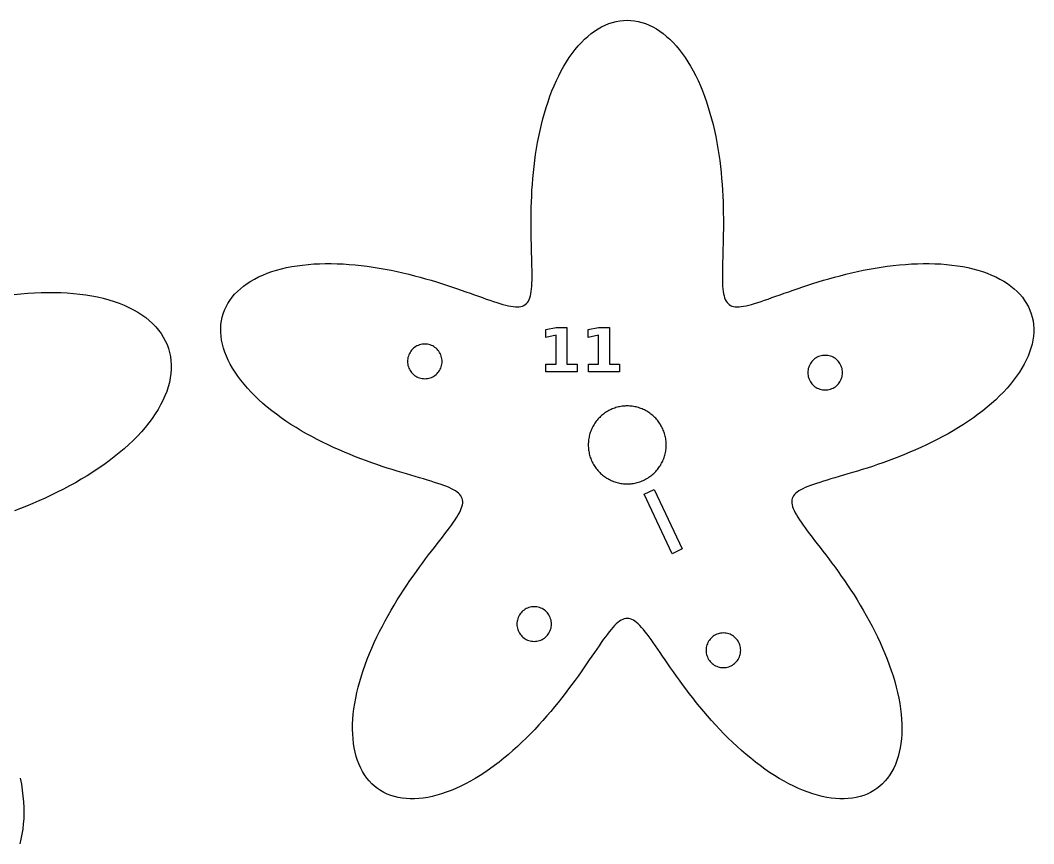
# Model space of a CAD drawing. Header units: millimetres. Extents: x 0 to 471, y 12 to 280.
# Drawn here: x 239.6 to 321.5, y 94.3 to 160.9 of the extents above; entities that cross this region are included whole.
import ezdxf

# ---------------------------------------------------------------- set-up
doc = ezdxf.new("R2010")
doc.units = ezdxf.units.MM
doc.layers.add('CUT', color=1, linetype='Continuous')
doc.layers.add('ENGRAVE', color=7, linetype='Continuous')

msp = doc.modelspace()

# ---------------------------------------------------------------- linework, layer by layer
at = {"layer": 'CUT'}
for points in [[(311.974, 126.12), (311.529, 125.928), (311.085, 125.744), (310.643, 125.568), (310.204, 125.399), (309.769, 125.237), (309.339, 125.082), (308.914, 124.934), (308.495, 124.793), (308.084, 124.658), (307.68, 124.53), (307.286, 124.407), (306.901, 124.29), (306.526, 124.177), (306.163, 124.07), (305.812, 123.967), (305.472, 123.867), (305.146, 123.772), (304.834, 123.679), (304.536, 123.588), (304.252, 123.5), (303.984, 123.414), (303.732, 123.328), (303.495, 123.243), (303.275, 123.158), (303.072, 123.072), (302.885, 122.986), (302.716, 122.898), (302.564, 122.807), (302.429, 122.714), (302.312, 122.619), (302.213, 122.519), (302.132, 122.415), (302.068, 122.307), (302.021, 122.193), (301.992, 122.074), (301.98, 121.948), (301.985, 121.816), (302.007, 121.677), (302.045, 121.531), (302.099, 121.377), (302.169, 121.215), (302.254, 121.044), (302.354, 120.864), (302.468, 120.675), (302.597, 120.477), (302.738, 120.269), (302.892, 120.051), (303.058, 119.824), (303.235, 119.586), (303.423, 119.337), (303.622, 119.079), (303.829, 118.81), (304.045, 118.53), (304.269, 118.24), (304.5, 117.939), (304.736, 117.628), (304.979, 117.307), (305.226, 116.976), (305.477, 116.635), (305.73, 116.284), (305.986, 115.924), (306.243, 115.554), (306.5, 115.176), (306.757, 114.789), (307.013, 114.395), (307.267, 113.992), (307.518, 113.582), (307.765, 113.166), (308.007, 112.743), (308.245, 112.315), (308.476, 111.881), (308.7, 111.443), (308.918, 111.001), (309.126, 110.555), (309.326, 110.107), (309.517, 109.656), (309.697, 109.205), (309.866, 108.752), (310.024, 108.3), (310.171, 107.848), (310.304, 107.398), (310.425, 106.95), (310.533, 106.506), (310.627, 106.064), (310.707, 105.628), (310.772, 105.196), (310.822, 104.771), (310.858, 104.352), (310.878, 103.941), (310.883, 103.538), (310.873, 103.144), (310.847, 102.76), (310.805, 102.386), (310.747, 102.023), (310.674, 101.672), (310.584, 101.333), (310.48, 101.007), (310.359, 100.695), (310.224, 100.397), (310.073, 100.113), (309.907, 99.845), (309.727, 99.593), (309.532, 99.357), (309.323, 99.137), (309.1, 98.935), (308.865, 98.75), (308.616, 98.583), (308.355, 98.434), (308.081, 98.303), (307.797, 98.191), (307.501, 98.097), (307.195, 98.022), (306.879, 97.966), (306.553, 97.929), (306.219, 97.912), (305.877, 97.913), (305.527, 97.932), (305.17, 97.971), (304.807, 98.028), (304.439, 98.104), (304.065, 98.198), (303.687, 98.31), (303.305, 98.439), (302.921, 98.585), (302.533, 98.749), (302.144, 98.928), (301.754, 99.124), (301.364, 99.334), (300.973, 99.56), (300.583, 99.8), (300.195, 100.053), (299.808, 100.32), (299.424, 100.598), (299.042, 100.888), (298.664, 101.189), (298.291, 101.5), (297.921, 101.82), (297.557, 102.149), (297.197, 102.485), (296.844, 102.828), (296.496, 103.177), (296.155, 103.531), (295.821, 103.89), (295.494, 104.251), (295.174, 104.615), (294.862, 104.98), (294.558, 105.345), (294.261, 105.711), (293.973, 106.075), (293.693, 106.436), (293.421, 106.795), (293.157, 107.149), (292.902, 107.499), (292.655, 107.843), (292.417, 108.18), (292.186, 108.51), (291.964, 108.831), (291.749, 109.144), (291.542, 109.446), (291.343, 109.738), (291.151, 110.018), (290.966, 110.287), (290.788, 110.542), (290.617, 110.785), (290.451, 111.013), (290.292, 111.227), (290.138, 111.425), (289.989, 111.608), (289.845, 111.776), (289.705, 111.926), (289.569, 112.06), (289.436, 112.177), (289.306, 112.276), (289.179, 112.357), (289.053, 112.421), (288.929, 112.466), (288.806, 112.494), (288.684, 112.503), (288.561, 112.494), (288.438, 112.466), (288.315, 112.421), (288.189, 112.357), (288.062, 112.276), (287.932, 112.177), (287.799, 112.06), (287.663, 111.926), (287.523, 111.776), (287.379, 111.608), (287.23, 111.425), (287.076, 111.227), (286.916, 111.013), (286.751, 110.785), (286.58, 110.542), (286.402, 110.287), (286.217, 110.018), (286.025, 109.738), (285.826, 109.446), (285.619, 109.144), (285.404, 108.831), (285.182, 108.51), (284.951, 108.18), (284.713, 107.843), (284.466, 107.499), (284.21, 107.149), (283.947, 106.795), (283.675, 106.436), (283.395, 106.075), (283.106, 105.711), (282.81, 105.345), (282.505, 104.98), (282.193, 104.615), (281.874, 104.251), (281.547, 103.89), (281.212, 103.531), (280.871, 103.177), (280.524, 102.828), (280.171, 102.485), (279.811, 102.149), (279.447, 101.82), (279.077, 101.5), (278.703, 101.189), (278.325, 100.888), (277.944, 100.598), (277.56, 100.32), (277.173, 100.053), (276.784, 99.8), (276.395, 99.56), (276.004, 99.334), (275.613, 99.124), (275.223, 98.928), (274.834, 98.749), (274.447, 98.585), (274.062, 98.439), (273.681, 98.31), (273.303, 98.198), (272.929, 98.104), (272.56, 98.028), (272.197, 97.971), (271.841, 97.932), (271.491, 97.913), (271.149, 97.912), (270.815, 97.929), (270.489, 97.966), (270.173, 98.022), (269.867, 98.097), (269.571, 98.191), (269.287, 98.303), (269.013, 98.434), (268.752, 98.583), (268.503, 98.75), (268.267, 98.935), (268.045, 99.137), (267.836, 99.357), (267.641, 99.593), (267.461, 99.845), (267.295, 100.113), (267.144, 100.397), (267.009, 100.695), (266.888, 101.007), (266.783, 101.333), (266.694, 101.672), (266.621, 102.023), (266.563, 102.386), (266.521, 102.76), (266.495, 103.144), (266.484, 103.538), (266.489, 103.941), (266.51, 104.352), (266.545, 104.771), (266.596, 105.196), (266.661, 105.628), (266.741, 106.064), (266.835, 106.506), (266.943, 106.95), (267.063, 107.398), (267.197, 107.848), (267.343, 108.3), (267.502, 108.752), (267.671, 109.205), (267.851, 109.656), (268.042, 110.107), (268.242, 110.555), (268.45, 111.001), (268.667, 111.443), (268.892, 111.881), (269.123, 112.315), (269.361, 112.743), (269.603, 113.166), (269.85, 113.582), (270.101, 113.992), (270.355, 114.395), (270.61, 114.789), (270.867, 115.176), (271.125, 115.554), (271.382, 115.924), (271.638, 116.284), (271.891, 116.635), (272.142, 116.976), (272.389, 117.307), (272.631, 117.628), (272.868, 117.939), (273.099, 118.24), (273.323, 118.53), (273.539, 118.81), (273.746, 119.079), (273.944, 119.337), (274.132, 119.586), (274.31, 119.824), (274.476, 120.051), (274.63, 120.269), (274.771, 120.477), (274.899, 120.675), (275.014, 120.864), (275.114, 121.044), (275.199, 121.215), (275.269, 121.377), (275.323, 121.531), (275.361, 121.677), (275.383, 121.816), (275.388, 121.948), (275.376, 122.074), (275.347, 122.193), (275.3, 122.307), (275.236, 122.415), (275.155, 122.519), (275.055, 122.619), (274.939, 122.714), (274.804, 122.807), (274.652, 122.898), (274.483, 122.986), (274.296, 123.072), (274.093, 123.158), (273.873, 123.243), (273.636, 123.328), (273.384, 123.414), (273.115, 123.5), (272.832, 123.588), (272.534, 123.679), (272.221, 123.772), (271.895, 123.867), (271.556, 123.967), (271.205, 124.07), (270.841, 124.177), (270.467, 124.29), (270.082, 124.407), (269.688, 124.53), (269.284, 124.658), (268.873, 124.793), (268.454, 124.934), (268.029, 125.082), (267.599, 125.237), (267.163, 125.399), (266.724, 125.568), (266.283, 125.744), (265.839, 125.928), (265.394, 126.12), (264.949, 126.319), (264.506, 126.526), (264.063, 126.741), (263.624, 126.964), (263.189, 127.194), (262.758, 127.432), (262.333, 127.677), (261.914, 127.929), (261.503, 128.189), (261.1, 128.455), (260.706, 128.728), (260.322, 129.008), (259.949, 129.293), (259.588, 129.584), (259.24, 129.881), (258.905, 130.183), (258.583, 130.489), (258.277, 130.8), (257.986, 131.114), (257.711, 131.432), (257.453, 131.753), (257.212, 132.076), (256.989, 132.401), (256.784, 132.727), (256.598, 133.054), (256.432, 133.382), (256.285, 133.709), (256.158, 134.036), (256.051, 134.361), (255.965, 134.684), (255.899, 135.005), (255.855, 135.323), (255.831, 135.637), (255.829, 135.947), (255.848, 136.253), (255.888, 136.553), (255.949, 136.848), (256.031, 137.136), (256.134, 137.417), (256.258, 137.692), (256.402, 137.958), (256.566, 138.216), (256.75, 138.466), (256.954, 138.706), (257.177, 138.937), (257.418, 139.158), (257.678, 139.369), (257.956, 139.57), (258.25, 139.759), (258.562, 139.938), (258.889, 140.105), (259.232, 140.26), (259.589, 140.404), (259.961, 140.536), (260.345, 140.655), (260.743, 140.763), (261.152, 140.859), (261.572, 140.942), (262.003, 141.013), (262.443, 141.072), (262.891, 141.119), (263.348, 141.154), (263.811, 141.178), (264.28, 141.19), (264.755, 141.19), (265.234, 141.18), (265.717, 141.158), (266.202, 141.126), (266.689, 141.084), (267.177, 141.033), (267.665, 140.972), (268.153, 140.902), (268.639, 140.824), (269.123, 140.738), (269.604, 140.645), (270.081, 140.545), (270.553, 140.438), (271.021, 140.326), (271.482, 140.21), (271.936, 140.088), (272.384, 139.963), (272.823, 139.835), (273.254, 139.705), (273.675, 139.573), (274.087, 139.44), (274.489, 139.307), (274.88, 139.175), (275.261, 139.044), (275.63, 138.914), (275.987, 138.788), (276.332, 138.665), (276.665, 138.546), (276.985, 138.432), (277.292, 138.323), (277.586, 138.221), (277.867, 138.126), (278.135, 138.038), (278.39, 137.959), (278.631, 137.889), (278.859, 137.828), (279.074, 137.778), (279.276, 137.738), (279.465, 137.71), (279.641, 137.694), (279.804, 137.69), (279.955, 137.699), (280.094, 137.721), (280.221, 137.757), (280.337, 137.807), (280.441, 137.872), (280.535, 137.951), (280.618, 138.045), (280.692, 138.155), (280.756, 138.28), (280.811, 138.421), (280.858, 138.578), (280.897, 138.75), (280.928, 138.938), (280.953, 139.142), (280.971, 139.362), (280.984, 139.598), (280.992, 139.849), (280.995, 140.116), (280.995, 140.398), (280.991, 140.695), (280.985, 141.006), (280.977, 141.332), (280.967, 141.672), (280.957, 142.025), (280.946, 142.391), (280.936, 142.77), (280.927, 143.161), (280.92, 143.563), (280.915, 143.976), (280.913, 144.399), (280.914, 144.832), (280.918, 145.274), (280.928, 145.724), (280.942, 146.181), (280.961, 146.645), (280.986, 147.115), (281.018, 147.59), (281.055, 148.069), (281.1, 148.551), (281.153, 149.035), (281.212, 149.521), (281.28, 150.008), (281.356, 150.495), (281.44, 150.98), (281.533, 151.463), (281.635, 151.943), (281.746, 152.42), (281.866, 152.891), (281.994, 153.357), (282.132, 153.816), (282.28, 154.267), (282.436, 154.71), (282.601, 155.143), (282.776, 155.566), (282.959, 155.978), (283.151, 156.378), (283.352, 156.766), (283.561, 157.14), (283.778, 157.499), (284.003, 157.844), (284.236, 158.173), (284.476, 158.485), (284.724, 158.781), (284.977, 159.059), (285.237, 159.319), (285.503, 159.56), (285.774, 159.781), (286.051, 159.983), (286.332, 160.165), (286.617, 160.327), (286.905, 160.467), (287.197, 160.587), (287.491, 160.685), (287.787, 160.761), (288.085, 160.816), (288.384, 160.849), (288.684, 160.86), (288.983, 160.849), (289.282, 160.816), (289.58, 160.761), (289.877, 160.685), (290.171, 160.587), (290.463, 160.467), (290.751, 160.327), (291.036, 160.165), (291.317, 159.983), (291.593, 159.781), (291.865, 159.56), (292.131, 159.319), (292.391, 159.059), (292.644, 158.781), (292.891, 158.485), (293.132, 158.173), (293.364, 157.844), (293.59, 157.499), (293.807, 157.14), (294.016, 156.766), (294.217, 156.378), (294.409, 155.978), (294.592, 155.566), (294.767, 155.143), (294.932, 154.71), (295.088, 154.267), (295.235, 153.816), (295.373, 153.357), (295.502, 152.891), (295.622, 152.42), (295.733, 151.943), (295.834, 151.463), (295.927, 150.98), (296.012, 150.495), (296.088, 150.008), (296.155, 149.521), (296.215, 149.035), (296.267, 148.551), (296.312, 148.069), (296.35, 147.59), (296.382, 147.115), (296.407, 146.645), (296.426, 146.181), (296.44, 145.724), (296.449, 145.274), (296.454, 144.832), (296.455, 144.399), (296.453, 143.976), (296.448, 143.563), (296.441, 143.161), (296.432, 142.77), (296.422, 142.391), (296.411, 142.025), (296.401, 141.672), (296.391, 141.332), (296.383, 141.006), (296.377, 140.695), (296.373, 140.398), (296.373, 140.116), (296.376, 139.849), (296.384, 139.598), (296.397, 139.362), (296.415, 139.142), (296.44, 138.938), (296.471, 138.75), (296.51, 138.578), (296.557, 138.421), (296.612, 138.28), (296.676, 138.155), (296.75, 138.045), (296.833, 137.951), (296.927, 137.872), (297.031, 137.807), (297.147, 137.757), (297.274, 137.721), (297.413, 137.699), (297.564, 137.69), (297.727, 137.694), (297.903, 137.71), (298.092, 137.738), (298.293, 137.778), (298.508, 137.828), (298.736, 137.889), (298.978, 137.959), (299.232, 138.038), (299.5, 138.126), (299.782, 138.221), (300.076, 138.323), (300.383, 138.432), (300.703, 138.546), (301.036, 138.665), (301.381, 138.788), (301.738, 138.914), (302.107, 139.044), (302.487, 139.175), (302.879, 139.307), (303.281, 139.44), (303.693, 139.573), (304.114, 139.705), (304.545, 139.835), (304.984, 139.963), (305.431, 140.088), (305.886, 140.21), (306.347, 140.326), (306.814, 140.438), (307.287, 140.545), (307.764, 140.645), (308.245, 140.738), (308.729, 140.824), (309.215, 140.902), (309.702, 140.972), (310.191, 141.033), (310.679, 141.084), (311.166, 141.126), (311.651, 141.158), (312.134, 141.18), (312.613, 141.19), (313.088, 141.19), (313.557, 141.178), (314.02, 141.154), (314.477, 141.119), (314.925, 141.072), (315.365, 141.013), (315.796, 140.942), (316.216, 140.859), (316.625, 140.763), (317.022, 140.655), (317.407, 140.536), (317.779, 140.404), (318.136, 140.26), (318.479, 140.105), (318.806, 139.938), (319.117, 139.759), (319.412, 139.57), (319.69, 139.369), (319.949, 139.158), (320.191, 138.937), (320.414, 138.706), (320.618, 138.466), (320.802, 138.216), (320.966, 137.958), (321.11, 137.692), (321.234, 137.417), (321.337, 137.136), (321.419, 136.848), (321.48, 136.553), (321.52, 136.253), (321.539, 135.947), (321.537, 135.637), (321.513, 135.323), (321.469, 135.005), (321.403, 134.684), (321.317, 134.361), (321.21, 134.036), (321.083, 133.709), (320.936, 133.382), (320.77, 133.054), (320.584, 132.727), (320.379, 132.401), (320.156, 132.076), (319.915, 131.753), (319.657, 131.432), (319.382, 131.114), (319.091, 130.8), (318.785, 130.489), (318.463, 130.183), (318.128, 129.881), (317.78, 129.584), (317.418, 129.293), (317.046, 129.008), (316.662, 128.728), (316.268, 128.455), (315.865, 128.189), (315.454, 127.929), (315.035, 127.677), (314.61, 127.432), (314.179, 127.194), (313.744, 126.964), (313.304, 126.741), (312.862, 126.526), (312.418, 126.319), (311.974, 126.12)], [(273.719, 133.17), (273.723, 133.28), (273.719, 133.39), (273.706, 133.499), (273.684, 133.607), (273.654, 133.713), (273.616, 133.816), (273.57, 133.916), (273.517, 134.011), (273.456, 134.103), (273.388, 134.189), (273.313, 134.27), (273.232, 134.345), (273.146, 134.413), (273.054, 134.474), (272.959, 134.527), (272.859, 134.573), (272.756, 134.611), (272.65, 134.641), (272.542, 134.663), (272.433, 134.676), (272.323, 134.68), (272.213, 134.676), (272.104, 134.663), (271.996, 134.641), (271.89, 134.611), (271.787, 134.573), (271.687, 134.527), (271.591, 134.474), (271.5, 134.413), (271.414, 134.345), (271.333, 134.27), (271.258, 134.189), (271.19, 134.103), (271.129, 134.011), (271.076, 133.916), (271.03, 133.816), (270.992, 133.713), (270.962, 133.607), (270.94, 133.499), (270.927, 133.39), (270.923, 133.28), (270.927, 133.17), (270.94, 133.061), (270.962, 132.953), (270.992, 132.847), (271.03, 132.744), (271.076, 132.644), (271.129, 132.548), (271.19, 132.457), (271.258, 132.371), (271.333, 132.29), (271.414, 132.215), (271.5, 132.147), (271.591, 132.086), (271.687, 132.033), (271.787, 131.987), (271.89, 131.948), (271.996, 131.919), (272.104, 131.897), (272.213, 131.884), (272.323, 131.88), (272.433, 131.884), (272.542, 131.897), (272.65, 131.919), (272.756, 131.948), (272.859, 131.987), (272.959, 132.033), (273.054, 132.086), (273.146, 132.147), (273.232, 132.215), (273.313, 132.29), (273.388, 132.371), (273.456, 132.457), (273.517, 132.548), (273.57, 132.644), (273.616, 132.744), (273.654, 132.847), (273.684, 132.953), (273.706, 133.061), (273.719, 133.17)], [(306.077, 132.259), (306.081, 132.369), (306.077, 132.479), (306.064, 132.588), (306.043, 132.695), (306.013, 132.801), (305.975, 132.904), (305.929, 133.004), (305.875, 133.1), (305.814, 133.192), (305.746, 133.278), (305.671, 133.359), (305.591, 133.433), (305.504, 133.501), (305.413, 133.562), (305.317, 133.616), (305.217, 133.662), (305.114, 133.7), (305.008, 133.73), (304.9, 133.751), (304.791, 133.764), (304.681, 133.769), (304.572, 133.764), (304.462, 133.751), (304.355, 133.73), (304.249, 133.7), (304.146, 133.662), (304.046, 133.616), (303.95, 133.562), (303.858, 133.501), (303.772, 133.433), (303.691, 133.359), (303.617, 133.278), (303.549, 133.192), (303.488, 133.1), (303.434, 133.004), (303.388, 132.904), (303.35, 132.801), (303.32, 132.695), (303.299, 132.588), (303.286, 132.479), (303.281, 132.369), (303.286, 132.259), (303.299, 132.15), (303.32, 132.042), (303.35, 131.936), (303.388, 131.833), (303.434, 131.733), (303.488, 131.637), (303.549, 131.546), (303.617, 131.459), (303.691, 131.379), (303.772, 131.304), (303.858, 131.236), (303.95, 131.175), (304.046, 131.121), (304.146, 131.075), (304.249, 131.037), (304.355, 131.007), (304.462, 130.986), (304.572, 130.973), (304.681, 130.969), (304.791, 130.973), (304.9, 130.986), (305.008, 131.007), (305.114, 131.037), (305.217, 131.075), (305.317, 131.121), (305.413, 131.175), (305.504, 131.236), (305.591, 131.304), (305.671, 131.379), (305.746, 131.459), (305.814, 131.546), (305.875, 131.637), (305.929, 131.733), (305.975, 131.833), (306.013, 131.936), (306.043, 132.042), (306.064, 132.15), (306.077, 132.259)], [(291.827, 126.732), (291.819, 126.835), (291.807, 126.938), (291.792, 127.04), (291.773, 127.141), (291.752, 127.242), (291.727, 127.342), (291.698, 127.441), (291.667, 127.539), (291.632, 127.636), (291.594, 127.732), (291.553, 127.826), (291.509, 127.92), (291.462, 128.011), (291.412, 128.101), (291.359, 128.19), (291.303, 128.276), (291.244, 128.361), (291.183, 128.444), (291.119, 128.525), (291.052, 128.603), (290.983, 128.68), (290.911, 128.754), (290.837, 128.825), (290.761, 128.895), (290.682, 128.961), (290.602, 129.025), (290.519, 129.087), (290.434, 129.146), (290.347, 129.201), (290.259, 129.254), (290.169, 129.304), (290.077, 129.352), (289.984, 129.396), (289.889, 129.437), (289.794, 129.475), (289.696, 129.509), (289.598, 129.541), (289.499, 129.569), (289.399, 129.594), (289.298, 129.616), (289.197, 129.634), (289.095, 129.649), (288.993, 129.661), (288.89, 129.67), (288.787, 129.675), (288.684, 129.676), (288.581, 129.675), (288.478, 129.67), (288.375, 129.661), (288.273, 129.649), (288.171, 129.634), (288.069, 129.616), (287.969, 129.594), (287.869, 129.569), (287.77, 129.541), (287.671, 129.509), (287.574, 129.475), (287.478, 129.437), (287.384, 129.396), (287.291, 129.352), (287.199, 129.304), (287.109, 129.254), (287.02, 129.201), (286.934, 129.146), (286.849, 129.087), (286.766, 129.025), (286.686, 128.961), (286.607, 128.895), (286.531, 128.825), (286.457, 128.754), (286.385, 128.68), (286.316, 128.603), (286.249, 128.525), (286.185, 128.444), (286.123, 128.361), (286.065, 128.276), (286.009, 128.19), (285.956, 128.101), (285.906, 128.011), (285.859, 127.92), (285.815, 127.826), (285.774, 127.732), (285.736, 127.636), (285.701, 127.539), (285.67, 127.441), (285.641, 127.342), (285.616, 127.242), (285.594, 127.141), (285.576, 127.04), (285.561, 126.938), (285.549, 126.835), (285.541, 126.732), (285.536, 126.629), (285.534, 126.526), (285.536, 126.423), (285.541, 126.32), (285.549, 126.218), (285.561, 126.115), (285.576, 126.013), (285.594, 125.912), (285.616, 125.811), (285.641, 125.711), (285.67, 125.612), (285.701, 125.514), (285.736, 125.417), (285.774, 125.321), (285.815, 125.226), (285.859, 125.133), (285.906, 125.042), (285.956, 124.951), (286.009, 124.863), (286.065, 124.776), (286.123, 124.692), (286.185, 124.609), (286.249, 124.528), (286.316, 124.449), (286.385, 124.373), (286.457, 124.299), (286.531, 124.227), (286.607, 124.158), (286.686, 124.091), (286.766, 124.027), (286.849, 123.966), (286.934, 123.907), (287.02, 123.851), (287.109, 123.798), (287.199, 123.748), (287.291, 123.701), (287.384, 123.657), (287.478, 123.616), (287.574, 123.578), (287.671, 123.544), (287.77, 123.512), (287.869, 123.484), (287.969, 123.459), (288.069, 123.437), (288.171, 123.418), (288.273, 123.403), (288.375, 123.392), (288.478, 123.383), (288.581, 123.378), (288.684, 123.376), (288.787, 123.378), (288.89, 123.383), (288.993, 123.392), (289.095, 123.403), (289.197, 123.418), (289.298, 123.437), (289.399, 123.459), (289.499, 123.484), (289.598, 123.512), (289.696, 123.544), (289.794, 123.578), (289.889, 123.616), (289.984, 123.657), (290.077, 123.701), (290.169, 123.748), (290.259, 123.798), (290.347, 123.851), (290.434, 123.907), (290.519, 123.966), (290.602, 124.027), (290.682, 124.091), (290.761, 124.158), (290.837, 124.227), (290.911, 124.299), (290.983, 124.373), (291.052, 124.449), (291.119, 124.528), (291.183, 124.609), (291.244, 124.692), (291.303, 124.776), (291.359, 124.863), (291.412, 124.951), (291.462, 125.042), (291.509, 125.133), (291.553, 125.226), (291.594, 125.321), (291.632, 125.417), (291.667, 125.514), (291.698, 125.612), (291.727, 125.711), (291.752, 125.811), (291.773, 125.912), (291.792, 126.013), (291.807, 126.115), (291.819, 126.218), (291.827, 126.32), (291.832, 126.423), (291.834, 126.526), (291.832, 126.629), (291.827, 126.732)], [(282.558, 111.935), (282.563, 112.045), (282.558, 112.154), (282.545, 112.264), (282.524, 112.371), (282.494, 112.477), (282.456, 112.58), (282.41, 112.68), (282.356, 112.776), (282.295, 112.868), (282.227, 112.954), (282.153, 113.035), (282.072, 113.109), (281.986, 113.177), (281.894, 113.238), (281.798, 113.292), (281.698, 113.338), (281.595, 113.376), (281.489, 113.406), (281.382, 113.427), (281.272, 113.44), (281.163, 113.445), (281.053, 113.44), (280.944, 113.427), (280.836, 113.406), (280.73, 113.376), (280.627, 113.338), (280.527, 113.292), (280.431, 113.238), (280.34, 113.177), (280.253, 113.109), (280.173, 113.035), (280.098, 112.954), (280.03, 112.868), (279.969, 112.776), (279.915, 112.68), (279.869, 112.58), (279.831, 112.477), (279.801, 112.371), (279.78, 112.264), (279.767, 112.154), (279.763, 112.045), (279.767, 111.935), (279.78, 111.826), (279.801, 111.718), (279.831, 111.612), (279.869, 111.509), (279.915, 111.409), (279.969, 111.313), (280.03, 111.222), (280.098, 111.135), (280.173, 111.055), (280.253, 110.98), (280.34, 110.912), (280.431, 110.851), (280.527, 110.797), (280.627, 110.751), (280.73, 110.713), (280.836, 110.683), (280.944, 110.662), (281.053, 110.649), (281.163, 110.645), (281.272, 110.649), (281.382, 110.662), (281.489, 110.683), (281.595, 110.713), (281.698, 110.751), (281.798, 110.797), (281.894, 110.851), (281.986, 110.912), (282.072, 110.98), (282.153, 111.055), (282.227, 111.135), (282.295, 111.222), (282.356, 111.313), (282.41, 111.409), (282.456, 111.509), (282.494, 111.612), (282.524, 111.718), (282.545, 111.826), (282.558, 111.935)], [(297.85, 109.812), (297.854, 109.922), (297.85, 110.032), (297.837, 110.141), (297.816, 110.249), (297.786, 110.354), (297.748, 110.457), (297.702, 110.557), (297.648, 110.653), (297.587, 110.745), (297.519, 110.831), (297.444, 110.912), (297.363, 110.986), (297.277, 111.054), (297.186, 111.115), (297.09, 111.169), (296.99, 111.215), (296.887, 111.253), (296.781, 111.283), (296.673, 111.304), (296.564, 111.317), (296.454, 111.322), (296.344, 111.317), (296.235, 111.304), (296.127, 111.283), (296.022, 111.253), (295.918, 111.215), (295.819, 111.169), (295.723, 111.115), (295.631, 111.054), (295.545, 110.986), (295.464, 110.912), (295.39, 110.831), (295.322, 110.745), (295.261, 110.653), (295.207, 110.557), (295.161, 110.457), (295.123, 110.354), (295.093, 110.249), (295.071, 110.141), (295.059, 110.032), (295.054, 109.922), (295.059, 109.812), (295.071, 109.703), (295.093, 109.595), (295.123, 109.489), (295.161, 109.386), (295.207, 109.286), (295.261, 109.19), (295.322, 109.099), (295.39, 109.012), (295.464, 108.932), (295.545, 108.857), (295.631, 108.789), (295.723, 108.728), (295.819, 108.674), (295.918, 108.628), (296.022, 108.59), (296.127, 108.56), (296.235, 108.539), (296.344, 108.526), (296.454, 108.522), (296.564, 108.526), (296.673, 108.539), (296.781, 108.56), (296.887, 108.59), (296.99, 108.628), (297.09, 108.674), (297.186, 108.728), (297.277, 108.789), (297.363, 108.857), (297.444, 108.932), (297.519, 109.012), (297.587, 109.099), (297.648, 109.19), (297.702, 109.286), (297.748, 109.386), (297.786, 109.489), (297.816, 109.595), (297.837, 109.703), (297.85, 109.812)]]:
    msp.add_lwpolyline(points, close=True, dxfattribs=at)
for points in [[(239.136, 138.684), (239.682, 138.742), (240.227, 138.789), (240.77, 138.825), (241.31, 138.848), (241.846, 138.86), (242.376, 138.86), (242.901, 138.846), (243.42, 138.82), (243.93, 138.781), (244.432, 138.728), (244.924, 138.662), (245.405, 138.583), (245.875, 138.49), (246.333, 138.383), (246.777, 138.262), (247.208, 138.128), (247.623, 137.981), (248.023, 137.82), (248.406, 137.646), (248.772, 137.46), (249.121, 137.26), (249.45, 137.048), (249.761, 136.824), (250.051, 136.588), (250.321, 136.341), (250.57, 136.082), (250.798, 135.813), (251.004, 135.534), (251.188, 135.246), (251.349, 134.948), (251.488, 134.641), (251.603, 134.326), (251.695, 134.004), (251.763, 133.674), (251.808, 133.338), (251.829, 132.997), (251.826, 132.65), (251.8, 132.298), (251.75, 131.943), (251.677, 131.584), (251.581, 131.222), (251.461, 130.858), (251.319, 130.493), (251.155, 130.127), (250.968, 129.761), (250.761, 129.395), (250.532, 129.03), (250.282, 128.666), (250.013, 128.305), (249.724, 127.946), (249.416, 127.591), (249.091, 127.239), (248.748, 126.892), (248.389, 126.549), (248.014, 126.212), (247.624, 125.88), (247.22, 125.554), (246.803, 125.235), (246.374, 124.922), (245.934, 124.617), (245.483, 124.319), (245.023, 124.029), (244.555, 123.747), (244.079, 123.472), (243.597, 123.206), (243.11, 122.949), (242.619, 122.7), (242.125, 122.46), (241.628, 122.228), (241.131, 122.005), (241.131, 122.005), (240.633, 121.791), (240.137, 121.585), (239.643, 121.387), (239.152, 121.198)], [(239.624, 99.574), (239.713, 99.086), (239.787, 98.603), (239.843, 98.127), (239.883, 97.659), (239.906, 97.199), (239.911, 96.749), (239.9, 96.308), (239.87, 95.878), (239.823, 95.46), (239.759, 95.054), (239.677, 94.661), (239.577, 94.282)]]:
    msp.add_lwpolyline(points, dxfattribs=at)
at = {"layer": 'ENGRAVE'}
for points in [[(282.936, 135.393), (282.094, 135.22), (282.094, 135.852), (282.93, 136.025), (283.813, 136.025), (283.813, 133.066), (284.633, 133.066), (284.633, 132.425), (282.115, 132.425), (282.115, 133.066), (282.936, 133.066), (282.936, 135.393)], [(285.529, 135.22), (285.529, 135.852), (286.366, 136.025), (287.248, 136.025), (287.248, 133.066), (288.069, 133.066), (288.069, 132.425), (285.551, 132.425), (285.551, 133.066), (286.371, 133.066), (286.371, 135.393), (285.529, 135.22)], [(292.303, 117.731), (290.056, 122.532), (290.872, 122.913), (293.118, 118.113), (292.303, 117.731)]]:
    msp.add_lwpolyline(points, close=True, dxfattribs=at)

doc.saveas('drawing.dxf')
